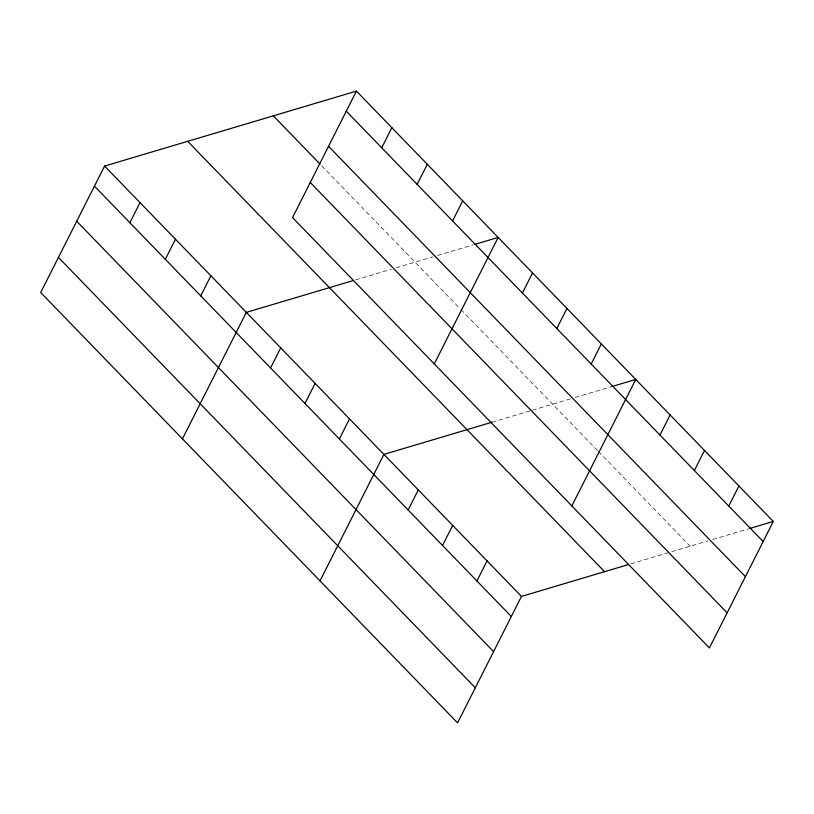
<?xml version="1.0" encoding="UTF-8"?>
<svg xmlns="http://www.w3.org/2000/svg" width="814" height="814" viewBox="0 0 814 814"><rect width="100%" height="100%" fill="white"/><g stroke="black" fill="none" stroke-linecap="round" stroke-linejoin="round"><path stroke-width="0.61" stroke-dasharray="4.07 3.05" d="M355.596 279.863L391.269 269.241M396.031 267.826L432.865 256.868M437.617 255.454L473.229 244.851M491.971 422.232L531.216 410.551M532.407 410.195L570.431 398.88M575.183 397.466L611.986 386.518M630.738 563.899L708.007 540.903M712.749 539.489L748.371 528.886M321.713 165.812L460.032 308.598M460.907 309.503L597.598 450.61M598.483 451.526L690.191 546.204"/><path stroke-width="1.22" d="M356.42 91.117L292.531 217.592L709.411 647.944L773.3 521.469L356.42 91.117L104.589 166.056L40.7 292.531L457.58 722.883L521.469 596.408L628.357 564.601M129.874 222.721L140.018 202.635M165.313 259.3L175.458 239.214M200.743 295.879L210.887 275.793M182.438 438.848L246.327 312.373L353.215 280.565M270.574 367.959L280.718 347.883M381.715 147.782L391.86 127.696M304.965 403.469L315.11 383.384M417.144 184.361L427.289 164.275M339.357 438.97L349.501 418.884M452.584 220.94L462.728 200.855M320.014 580.87L383.893 454.395L491.971 422.232M434.269 363.909L498.158 237.434L474.42 244.505M408.14 509.981L418.284 489.896M522.405 293.02L532.549 272.944M442.541 545.482L452.686 525.406M556.796 328.53L566.941 308.445M476.933 580.993L487.077 560.907M591.188 364.031L601.332 343.946M571.845 505.932L635.734 379.456L611.986 386.518M659.981 435.042L670.126 414.957M694.373 470.543L704.517 450.457M728.764 506.054L738.909 485.968M749.552 528.54L773.3 521.469M346.276 111.192L763.156 541.554M328.541 146.306L745.421 576.668M273.311 115.842L319.983 164.021M310.266 182.478L727.146 612.84M187.688 141.321L604.568 571.682M104.589 166.056L521.469 596.408M94.444 186.141L511.324 616.493M76.709 221.245L493.589 651.607M58.435 257.417L475.315 687.779"/></g></svg>
